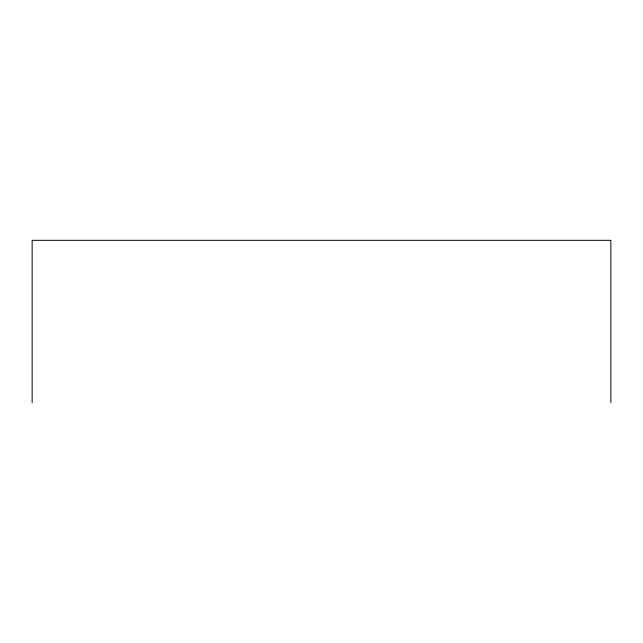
<?xml version="1.0" encoding="UTF-8"?>
<svg xmlns="http://www.w3.org/2000/svg" width="643" height="643" viewBox="0 0 643 643"><rect width="100%" height="100%" fill="white"/><g stroke="black" fill="none" stroke-linecap="round" stroke-linejoin="round"><path stroke-width="0.96" d="M610.85 402.671L610.85 240.329L32.15 240.329L32.15 402.671"/></g></svg>
